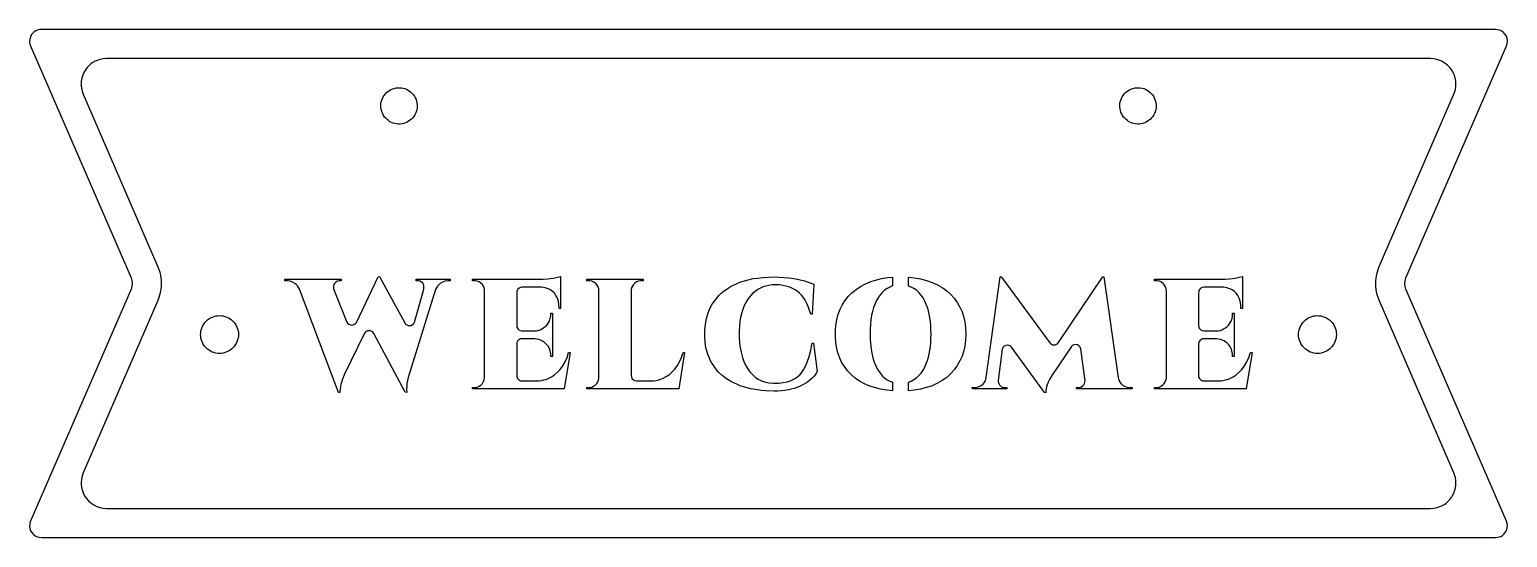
# Model space of a CAD drawing. Header units: millimetres. Extents: x 0 to 203, y 0 to 70.
import ezdxf

# ---------------------------------------------------------------- set-up
doc = ezdxf.new("R2010")
doc.units = ezdxf.units.MM
doc.layers.add('CUT', color=1, linetype='Continuous')
doc.layers.add('SCORE_OPTIONAL', color=5, linetype='Continuous')

msp = doc.modelspace()

# ---------------------------------------------------------------- linework, layer by layer
at = {"layer": 'CUT'}
for points in [[(1.6, 69.85), (1.43, 69.84), (1.22, 69.8), (1.06, 69.75), (0.87, 69.67), (0.57, 69.47), (0.42, 69.32), (0.28, 69.16), (0.19, 69.01), (0.11, 68.82), (0.02, 68.48), (0, 68.27), (0.01, 68.1), (0.04, 67.89), (0.1, 67.69), (13.95, 35.71), (14.07, 35.33), (14.11, 34.92), (14.07, 34.52), (13.95, 34.14), (0.1, 2.16), (0.02, 1.86), (0, 1.54), (0.04, 1.23), (0.15, 0.93), (0.31, 0.66), (0.52, 0.42), (0.77, 0.23), (1.06, 0.1), (1.33, 0.03), (1.63, 0), (201.57, 0), (201.83, 0.02), (202.08, 0.08), (202.28, 0.15), (202.52, 0.29), (202.71, 0.45), (202.89, 0.66), (203.02, 0.87), (203.11, 1.07), (203.18, 1.37), (203.2, 1.65), (203.16, 1.96), (203.06, 2.25), (189.25, 34.14), (189.13, 34.52), (189.09, 34.92), (189.13, 35.33), (189.25, 35.71), (203.1, 67.69), (203.18, 67.99), (203.2, 68.31), (203.16, 68.62), (203.05, 68.92), (202.89, 69.19), (202.68, 69.43), (202.43, 69.62), (202.14, 69.75), (201.87, 69.82), (201.57, 69.85)], [(53.29, 59.52), (53.3, 59.27), (53.28, 59.03), (53.24, 58.79), (53.17, 58.55), (53.08, 58.32), (52.97, 58.1), (52.83, 57.9), (52.68, 57.71), (52.51, 57.53), (52.33, 57.37), (52.12, 57.23), (51.91, 57.11), (51.69, 57.01), (51.45, 56.94), (51.21, 56.88), (50.97, 56.86), (50.72, 56.85), (50.48, 56.87), (50.24, 56.91), (50, 56.98), (49.77, 57.07), (49.55, 57.18), (49.35, 57.32), (49.16, 57.47), (48.98, 57.64), (48.82, 57.82), (48.68, 58.03), (48.56, 58.24), (48.46, 58.46), (48.39, 58.7), (48.33, 58.94), (48.31, 59.18), (48.3, 59.43), (48.32, 59.67), (48.36, 59.91), (48.43, 60.15), (48.52, 60.38), (48.63, 60.6), (48.77, 60.8), (48.92, 60.99), (49.09, 61.17), (49.27, 61.33), (49.48, 61.47), (49.69, 61.59), (49.91, 61.69), (50.15, 61.76), (50.39, 61.82), (50.63, 61.84), (50.88, 61.85), (51.12, 61.83), (51.36, 61.79), (51.6, 61.72), (51.83, 61.63), (52.05, 61.52), (52.25, 61.38), (52.44, 61.23), (52.62, 61.06), (52.78, 60.88), (52.92, 60.67), (53.04, 60.46), (53.14, 60.24), (53.21, 60), (53.27, 59.76)], [(154.89, 59.52), (154.9, 59.27), (154.88, 59.03), (154.84, 58.79), (154.77, 58.55), (154.68, 58.32), (154.57, 58.1), (154.43, 57.9), (154.28, 57.71), (154.11, 57.53), (153.93, 57.37), (153.72, 57.23), (153.51, 57.11), (153.29, 57.01), (153.05, 56.94), (152.81, 56.88), (152.57, 56.86), (152.32, 56.85), (152.08, 56.87), (151.84, 56.91), (151.6, 56.98), (151.37, 57.07), (151.15, 57.18), (150.95, 57.32), (150.76, 57.47), (150.58, 57.64), (150.42, 57.82), (150.28, 58.03), (150.16, 58.24), (150.06, 58.46), (149.99, 58.7), (149.93, 58.94), (149.91, 59.18), (149.9, 59.43), (149.92, 59.67), (149.96, 59.91), (150.03, 60.15), (150.12, 60.38), (150.23, 60.6), (150.37, 60.8), (150.52, 60.99), (150.69, 61.17), (150.87, 61.33), (151.08, 61.47), (151.29, 61.59), (151.51, 61.69), (151.75, 61.76), (151.99, 61.82), (152.23, 61.84), (152.48, 61.85), (152.72, 61.83), (152.96, 61.79), (153.2, 61.72), (153.43, 61.63), (153.65, 61.52), (153.85, 61.38), (154.04, 61.23), (154.22, 61.06), (154.38, 60.88), (154.52, 60.67), (154.64, 60.46), (154.74, 60.24), (154.81, 60), (154.87, 59.76)], [(35.12, 35.52), (42.86, 35.52), (42.86, 35.31), (42.55, 35.3), (42.34, 35.24), (42.12, 35.12), (41.93, 34.94), (41.83, 34.78), (41.78, 34.6), (41.77, 34.41), (41.8, 34.2), (41.88, 33.95), (43.62, 29.62), (43.73, 29.46), (43.89, 29.33), (44.11, 29.24), (44.3, 29.21), (44.5, 29.25), (44.68, 29.33), (44.8, 29.42), (44.93, 29.58), (47.95, 35.86), (48.14, 35.87), (48.22, 35.69), (51.59, 29.5), (51.71, 29.35), (51.86, 29.23), (52.05, 29.16), (52.24, 29.14), (52.45, 29.17), (52.67, 29.27), (52.84, 29.44), (52.94, 29.62), (54.16, 33.96), (54.21, 34.2), (54.23, 34.44), (54.21, 34.64), (54.16, 34.79), (54.05, 34.96), (53.88, 35.13), (53.66, 35.25), (53.46, 35.3), (53.15, 35.31), (53.15, 35.52), (57.85, 35.52), (57.85, 35.31), (57.49, 35.3), (57.16, 35.23), (56.77, 35.09), (56.45, 34.91), (56.25, 34.75), (56.08, 34.57), (55.94, 34.35), (55.82, 34.11), (52.05, 22.02), (51.89, 21.17), (51.85, 20.81), (51.83, 20.38), (51.85, 19.95), (51.63, 19.96), (47.33, 28.06), (47.22, 28.21), (47.06, 28.33), (46.88, 28.4), (46.69, 28.43), (46.46, 28.4), (46.29, 28.31), (46.13, 28.18), (46.01, 28), (43.26, 22.36), (42.99, 21.65), (42.81, 21.02), (42.71, 20.5), (42.67, 19.95), (42.47, 19.95), (37.12, 34.14), (36.99, 34.38), (36.84, 34.59), (36.67, 34.77), (36.49, 34.92), (36.16, 35.1), (35.8, 35.23), (35.48, 35.3), (35.12, 35.31)], [(60.9, 20.64), (61.29, 20.64), (61.55, 20.69), (61.81, 20.79), (62.04, 20.95), (62.26, 21.18), (62.42, 21.43), (62.52, 21.72), (62.56, 22.03), (62.56, 33.92), (62.55, 34.08), (62.5, 34.33), (62.4, 34.56), (62.26, 34.78), (62.06, 34.98), (61.82, 35.15), (61.55, 35.26), (61.29, 35.3), (60.9, 35.31), (60.9, 35.52), (70.63, 35.53), (71.25, 35.57), (72.01, 35.67), (72.64, 35.79), (73.02, 35.91), (73.02, 31.47), (72.8, 31.47), (72.8, 31.65), (72.79, 31.99), (72.71, 32.48), (72.57, 32.93), (72.38, 33.29), (72.17, 33.58), (71.92, 33.83), (71.62, 34.04), (71.29, 34.21), (70.88, 34.34), (70.41, 34.42), (67.7, 34.42), (67.51, 34.39), (67.3, 34.28), (67.15, 34.14), (67.05, 33.98), (67, 33.84), (66.98, 33.66), (66.98, 29.13), (67.01, 28.94), (67.07, 28.8), (67.18, 28.65), (67.33, 28.52), (67.51, 28.44), (67.7, 28.41), (69.41, 28.41), (69.68, 28.43), (69.94, 28.48), (70.19, 28.56), (70.43, 28.67), (70.67, 28.81), (70.91, 29), (71.12, 29.2), (71.3, 29.45), (71.47, 29.75), (71.59, 30.09), (71.65, 30.44), (71.66, 30.86), (71.89, 30.86), (71.88, 24.88), (71.88, 24.87), (71.66, 24.87), (71.65, 25.27), (71.58, 25.65), (71.47, 25.97), (71.3, 26.29), (71.13, 26.51), (70.91, 26.73), (70.69, 26.91), (70.45, 27.06), (70.24, 27.15), (70, 27.23), (69.75, 27.29), (69.46, 27.32), (67.7, 27.33), (67.52, 27.3), (67.37, 27.24), (67.22, 27.13), (67.1, 26.98), (67.02, 26.8), (66.99, 26.64), (66.98, 22.27), (66.99, 22.15), (67.03, 22.01), (67.09, 21.88), (67.18, 21.77), (67.26, 21.69), (67.38, 21.61), (67.52, 21.56), (67.66, 21.53), (69.64, 21.52), (70.06, 21.55), (70.37, 21.59), (70.7, 21.66), (70.98, 21.74), (71.3, 21.86), (71.75, 22.09), (72.18, 22.37), (72.57, 22.71), (72.94, 23.09), (73.31, 23.59), (73.64, 24.14), (73.91, 24.75), (74.12, 25.43), (74.34, 25.43), (73.52, 20.43), (60.91, 20.43)], [(76.63, 35.52), (84.37, 35.52), (84.37, 35.31), (83.98, 35.3), (83.72, 35.26), (83.45, 35.15), (83.21, 34.98), (83.02, 34.78), (82.88, 34.56), (82.78, 34.33), (82.72, 34.08), (82.71, 33.92), (82.71, 22.28), (82.75, 22.05), (82.86, 21.83), (83.02, 21.67), (83.2, 21.57), (83.43, 21.53), (85.43, 21.53), (85.81, 21.55), (86.15, 21.6), (86.5, 21.67), (86.78, 21.76), (87.11, 21.9), (87.55, 22.13), (87.97, 22.42), (88.36, 22.76), (88.71, 23.14), (89.08, 23.64), (89.37, 24.15), (89.64, 24.76), (89.85, 25.43), (90.07, 25.43), (89.25, 20.43), (76.63, 20.43), (76.63, 20.64), (77.02, 20.64), (77.29, 20.69), (77.55, 20.8), (77.8, 20.97), (77.99, 21.17), (78.13, 21.38), (78.23, 21.61), (78.28, 21.87), (78.29, 22.03), (78.29, 33.92), (78.26, 34.2), (78.18, 34.46), (78.04, 34.7), (77.85, 34.93), (77.6, 35.12), (77.32, 35.25), (77.05, 35.3), (76.63, 35.31)], [(107.41, 30.71), (107.21, 31.33), (107.04, 31.76), (106.86, 32.17), (106.62, 32.63), (106.39, 32.98), (106.12, 33.33), (105.86, 33.6), (105.6, 33.82), (105.25, 34.06), (104.8, 34.29), (104.4, 34.46), (103.99, 34.58), (103.55, 34.67), (103.09, 34.73), (102.53, 34.74), (102.07, 34.72), (101.65, 34.66), (101.25, 34.57), (100.86, 34.45), (100.49, 34.29), (100.15, 34.1), (99.76, 33.84), (99.45, 33.58), (99.16, 33.28), (98.85, 32.9), (98.62, 32.56), (98.41, 32.17), (98.21, 31.76), (98.02, 31.23), (97.88, 30.77), (97.77, 30.27), (97.68, 29.76), (97.61, 29.08), (97.57, 28.35), (97.58, 27.47), (97.63, 26.76), (97.71, 26.09), (97.83, 25.46), (98.01, 24.77), (98.21, 24.22), (98.44, 23.7), (98.75, 23.17), (99.05, 22.76), (99.38, 22.39), (99.8, 22.02), (100.19, 21.76), (100.62, 21.55), (101.06, 21.38), (101.63, 21.26), (102.23, 21.2), (102.96, 21.22), (103.61, 21.3), (104.2, 21.42), (104.72, 21.58), (105.18, 21.8), (105.59, 22.08), (105.9, 22.35), (106.18, 22.68), (106.43, 23.05), (106.65, 23.46), (106.93, 24.12), (107.18, 24.88), (107.41, 25.75), (107.62, 26.72), (107.79, 26.72), (108.31, 22.8), (108.11, 22.5), (107.88, 22.2), (107.57, 21.88), (107.27, 21.61), (106.94, 21.36), (106.64, 21.16), (106.31, 20.97), (105.95, 20.8), (105.56, 20.64), (105.15, 20.5), (104.71, 20.38), (104.33, 20.3), (103.83, 20.22), (103.39, 20.17), (102.84, 20.13), (102.36, 20.12), (101.24, 20.16), (100.66, 20.21), (100.1, 20.28), (99.19, 20.44), (98.68, 20.56), (98.18, 20.71), (97.7, 20.87), (97.24, 21.06), (96.51, 21.41), (95.84, 21.82), (95.24, 22.28), (94.7, 22.79), (94.5, 23.02), (94.22, 23.36), (93.97, 23.72), (93.81, 23.98), (93.6, 24.37), (93.47, 24.65), (93.3, 25.07), (93.2, 25.36), (93, 26.13), (92.89, 26.79), (92.83, 27.64), (92.84, 28.51), (92.92, 29.34), (93.07, 30.13), (93.29, 30.87), (93.58, 31.56), (93.87, 32.09), (94.29, 32.7), (94.77, 33.26), (95.31, 33.76), (95.92, 34.21), (96.46, 34.54), (97.18, 34.9), (97.65, 35.09), (98.29, 35.3), (98.8, 35.44), (99.51, 35.59), (100.07, 35.68), (100.84, 35.77), (101.64, 35.81), (102.28, 35.82), (103.03, 35.81), (103.75, 35.77), (104.44, 35.7), (105.09, 35.6), (105.79, 35.46), (106.53, 35.27), (107.18, 35.07), (107.69, 34.88), (107.81, 34.82), (107.6, 30.72)], [(118.03, 35.73), (118.65, 35.78), (118.65, 34.59), (118.28, 34.44), (117.9, 34.24), (117.56, 34), (117.24, 33.7), (116.98, 33.41), (116.71, 33.03), (116.46, 32.6), (116.25, 32.14), (116.05, 31.62), (115.89, 31.07), (115.78, 30.58), (115.68, 29.95), (115.61, 29.29), (115.57, 28.71), (115.56, 27.98), (115.57, 27.24), (115.65, 26.26), (115.79, 25.36), (115.99, 24.54), (116.13, 24.11), (116.29, 23.71), (116.51, 23.26), (116.72, 22.9), (116.99, 22.53), (117.29, 22.2), (117.61, 21.91), (117.92, 21.69), (118.28, 21.5), (118.65, 21.36), (118.65, 20.16), (117.85, 20.24), (116.98, 20.39), (116.16, 20.6), (115.39, 20.87), (114.81, 21.13), (114.13, 21.5), (113.52, 21.92), (112.96, 22.4), (112.47, 22.92), (112.03, 23.5), (111.65, 24.12), (111.4, 24.67), (111.15, 25.37), (110.99, 25.99), (110.86, 26.78), (110.8, 27.62), (110.8, 28.49), (110.86, 29.16), (110.99, 29.95), (111.19, 30.7), (111.45, 31.4), (111.72, 31.94), (112.11, 32.56), (112.57, 33.13), (113.07, 33.65), (113.64, 34.11), (114.27, 34.52), (114.95, 34.88), (115.69, 35.19), (116.33, 35.39), (117.15, 35.59)], [(120.86, 35.78), (121.64, 35.7), (122.51, 35.55), (123.32, 35.35), (124.1, 35.07), (124.82, 34.75), (125.49, 34.36), (126.1, 33.93), (126.64, 33.45), (127.13, 32.91), (127.56, 32.32), (127.92, 31.69), (128.21, 31.01), (128.41, 30.42), (128.58, 29.65), (128.68, 28.84), (128.71, 27.97), (128.68, 27.12), (128.58, 26.31), (128.41, 25.55), (128.21, 24.95), (127.92, 24.27), (127.56, 23.63), (127.13, 23.04), (126.64, 22.5), (126.1, 22.02), (125.49, 21.58), (124.82, 21.2), (124.1, 20.87), (123.33, 20.6), (122.5, 20.39), (121.64, 20.24), (120.85, 20.16), (120.85, 21.36), (121.23, 21.51), (121.6, 21.7), (121.95, 21.96), (122.28, 22.26), (122.58, 22.61), (122.85, 23), (123.09, 23.43), (123.3, 23.91), (123.45, 24.33), (123.58, 24.78), (123.69, 25.25), (123.79, 25.74), (123.86, 26.26), (123.91, 26.81), (123.94, 27.38), (123.95, 27.97), (123.94, 28.57), (123.91, 29.14), (123.86, 29.69), (123.79, 30.21), (123.69, 30.7), (123.58, 31.17), (123.45, 31.61), (123.3, 32.03), (123.09, 32.51), (122.85, 32.95), (122.58, 33.34), (122.28, 33.69), (121.95, 33.99), (121.6, 34.24), (121.23, 34.44), (120.85, 34.58)], [(129.62, 20.64), (130.05, 20.64), (130.3, 20.67), (130.58, 20.75), (130.83, 20.88), (131.07, 21.05), (131.26, 21.26), (131.4, 21.5), (131.5, 21.78), (131.54, 22), (133.44, 35.82), (133.62, 35.82), (133.64, 35.81), (140.26, 26.76), (140.4, 26.63), (140.52, 26.56), (140.67, 26.5), (140.86, 26.48), (141.02, 26.5), (141.19, 26.56), (141.33, 26.65), (141.46, 26.79), (147.51, 35.81), (147.52, 35.82), (147.71, 35.82), (149.67, 22.02), (149.71, 21.83), (149.8, 21.56), (149.93, 21.33), (150.08, 21.13), (150.28, 20.95), (150.55, 20.79), (150.85, 20.69), (151.13, 20.64), (151.59, 20.64), (151.59, 20.43), (143.94, 20.43), (143.94, 20.62), (144.3, 20.62), (144.46, 20.64), (144.65, 20.72), (144.8, 20.83), (144.95, 21), (145.05, 21.18), (145.11, 21.36), (145.12, 21.55), (144.55, 25.96), (144.45, 26.18), (144.29, 26.36), (144.08, 26.48), (143.84, 26.53), (143.66, 26.51), (143.51, 26.46), (143.35, 26.37), (143.24, 26.26), (140.63, 22.39), (140.23, 21.72), (140.07, 21.37), (139.91, 20.97), (139.82, 20.7), (139.77, 20.44), (139.74, 20.19), (139.73, 19.91), (139.53, 19.92), (135.03, 26.15), (134.9, 26.28), (134.78, 26.36), (134.63, 26.41), (134.49, 26.44), (134.25, 26.41), (134.12, 26.37), (134, 26.29), (133.83, 26.12), (133.76, 25.99), (133.72, 25.89), (133.18, 21.6), (133.19, 21.4), (133.25, 21.19), (133.35, 21.01), (133.49, 20.85), (133.65, 20.72), (133.83, 20.64), (133.98, 20.62), (134.36, 20.62), (134.36, 20.43), (129.63, 20.43)], [(154.65, 35.52), (164.38, 35.53), (164.99, 35.57), (165.75, 35.67), (166.38, 35.79), (166.77, 35.91), (166.77, 31.47), (166.54, 31.47), (166.55, 31.65), (166.54, 31.99), (166.46, 32.48), (166.32, 32.93), (166.13, 33.29), (165.91, 33.58), (165.67, 33.83), (165.37, 34.04), (165.04, 34.21), (164.62, 34.34), (164.15, 34.42), (161.45, 34.42), (161.25, 34.39), (161.04, 34.28), (160.89, 34.14), (160.79, 33.98), (160.75, 33.84), (160.73, 33.66), (160.73, 29.13), (160.76, 28.94), (160.82, 28.8), (160.93, 28.64), (161.08, 28.52), (161.25, 28.44), (161.45, 28.41), (163.16, 28.41), (163.42, 28.43), (163.69, 28.48), (163.94, 28.56), (164.18, 28.67), (164.42, 28.81), (164.66, 29), (164.86, 29.2), (165.05, 29.45), (165.21, 29.75), (165.33, 30.09), (165.39, 30.44), (165.41, 30.86), (165.63, 30.86), (165.62, 24.88), (165.62, 24.87), (165.41, 24.87), (165.39, 25.27), (165.32, 25.65), (165.21, 25.97), (165.04, 26.29), (164.87, 26.51), (164.66, 26.73), (164.44, 26.91), (164.19, 27.06), (163.99, 27.15), (163.74, 27.23), (163.49, 27.29), (163.21, 27.32), (161.45, 27.33), (161.26, 27.3), (161.12, 27.24), (160.97, 27.13), (160.84, 26.98), (160.77, 26.84), (160.73, 26.64), (160.73, 22.27), (160.74, 22.15), (160.78, 22.01), (160.84, 21.87), (160.93, 21.77), (161.01, 21.69), (161.13, 21.61), (161.26, 21.56), (161.41, 21.53), (163.38, 21.52), (163.81, 21.55), (164.11, 21.59), (164.45, 21.66), (164.73, 21.74), (165.05, 21.86), (165.5, 22.09), (165.92, 22.37), (166.32, 22.71), (166.68, 23.09), (167.06, 23.59), (167.38, 24.14), (167.65, 24.75), (167.87, 25.43), (168.08, 25.43), (167.26, 20.43), (154.65, 20.43), (154.65, 20.64), (155.04, 20.64), (155.3, 20.69), (155.57, 20.8), (155.81, 20.97), (156, 21.17), (156.14, 21.38), (156.24, 21.61), (156.3, 21.87), (156.31, 22.03), (156.31, 33.92), (156.27, 34.2), (156.19, 34.46), (156.06, 34.7), (155.87, 34.93), (155.62, 35.12), (155.34, 35.25), (155.06, 35.3), (154.65, 35.31)], [(28.71, 28.17), (28.72, 27.91), (28.71, 27.66), (28.67, 27.41), (28.61, 27.16), (28.52, 26.92), (28.41, 26.69), (28.28, 26.47), (28.13, 26.26), (27.96, 26.07), (27.77, 25.9), (27.57, 25.75), (27.35, 25.62), (27.12, 25.51), (26.88, 25.42), (26.63, 25.36), (26.38, 25.32), (26.12, 25.31), (25.87, 25.32), (25.62, 25.36), (25.37, 25.42), (25.13, 25.5), (24.9, 25.61), (24.68, 25.74), (24.47, 25.9), (24.28, 26.07), (24.11, 26.26), (23.96, 26.46), (23.83, 26.68), (23.72, 26.91), (23.63, 27.15), (23.57, 27.4), (23.53, 27.65), (23.52, 27.9), (23.53, 28.16), (23.57, 28.41), (23.63, 28.66), (23.72, 28.9), (23.82, 29.13), (23.95, 29.35), (24.11, 29.55), (24.28, 29.74), (24.47, 29.91), (24.67, 30.07), (24.89, 30.2), (25.12, 30.31), (25.36, 30.39), (25.61, 30.46), (25.86, 30.5), (26.11, 30.51), (26.37, 30.5), (26.62, 30.46), (26.87, 30.4), (27.11, 30.31), (27.34, 30.2), (27.56, 30.07), (27.76, 29.92), (27.95, 29.75), (28.13, 29.56), (28.28, 29.36), (28.41, 29.14), (28.52, 28.91), (28.61, 28.67), (28.67, 28.42)], [(179.67, 28.17), (179.68, 27.91), (179.67, 27.66), (179.63, 27.41), (179.57, 27.16), (179.48, 26.92), (179.38, 26.69), (179.25, 26.47), (179.09, 26.26), (178.92, 26.07), (178.73, 25.9), (178.53, 25.75), (178.31, 25.62), (178.08, 25.51), (177.84, 25.42), (177.59, 25.36), (177.34, 25.32), (177.09, 25.31), (176.83, 25.32), (176.58, 25.36), (176.33, 25.42), (176.09, 25.5), (175.86, 25.61), (175.64, 25.74), (175.44, 25.9), (175.25, 26.07), (175.07, 26.26), (174.92, 26.46), (174.79, 26.68), (174.68, 26.91), (174.59, 27.15), (174.53, 27.4), (174.49, 27.65), (174.48, 27.9), (174.49, 28.16), (174.53, 28.41), (174.59, 28.66), (174.68, 28.9), (174.79, 29.13), (174.92, 29.35), (175.07, 29.55), (175.24, 29.74), (175.43, 29.91), (175.63, 30.07), (175.85, 30.2), (176.08, 30.31), (176.32, 30.39), (176.57, 30.46), (176.82, 30.5), (177.08, 30.51), (177.33, 30.5), (177.58, 30.46), (177.83, 30.4), (178.07, 30.31), (178.3, 30.2), (178.52, 30.07), (178.73, 29.92), (178.92, 29.75), (179.09, 29.56), (179.24, 29.36), (179.37, 29.14), (179.48, 28.91), (179.57, 28.67), (179.63, 28.42)]]:
    msp.add_lwpolyline(points, close=True, dxfattribs=at)
at = {"layer": 'SCORE_OPTIONAL'}
msp.add_lwpolyline([(7.37, 8.89), (7.22, 8.46), (7.12, 8.01), (7.09, 7.55), (7.09, 7.31), (7.14, 6.86), (7.26, 6.41), (7.43, 5.98), (7.66, 5.58), (7.79, 5.39), (8.09, 5.04), (8.44, 4.74), (8.82, 4.48), (9.24, 4.27), (9.67, 4.12), (10.12, 4.03), (10.58, 4), (192.62, 4), (193.08, 4.03), (193.53, 4.12), (193.75, 4.19), (194.17, 4.37), (194.57, 4.6), (194.76, 4.73), (194.94, 4.88), (195.26, 5.21), (195.54, 5.58), (195.66, 5.78), (195.86, 6.19), (195.94, 6.41), (196.01, 6.63), (196.09, 7.08), (196.11, 7.31), (196.1, 7.78), (196.04, 8.23), (195.98, 8.46), (195.83, 8.89), (185.55, 32.64), (185.41, 32.98), (185.3, 33.37), (185.15, 34.05), (185.1, 34.58), (185.1, 35.27), (185.14, 35.68), (185.23, 36.2), (185.41, 36.87), (185.57, 37.27), (195.91, 61.17), (196.04, 61.62), (196.1, 62.07), (196.11, 62.3), (196.09, 62.77), (196.01, 63.22), (195.86, 63.66), (195.77, 63.87), (195.54, 64.27), (195.26, 64.64), (194.94, 64.97), (194.76, 65.11), (194.38, 65.37), (194.17, 65.48), (193.75, 65.66), (193.3, 65.78), (193.08, 65.82), (192.62, 65.85), (10.58, 65.85), (10.12, 65.82), (9.67, 65.73), (9.45, 65.66), (9.03, 65.48), (8.63, 65.25), (8.44, 65.12), (8.26, 64.97), (7.94, 64.64), (7.79, 64.46), (7.54, 64.07), (7.43, 63.87), (7.26, 63.44), (7.19, 63.22), (7.11, 62.77), (7.09, 62.31), (7.1, 62.07), (7.12, 61.85), (7.22, 61.39), (7.37, 60.96), (17.65, 37.21), (17.79, 36.87), (17.9, 36.48), (18.05, 35.8), (18.1, 35.27), (18.1, 34.58), (18.06, 34.17), (17.97, 33.65), (17.79, 32.98), (17.63, 32.58)], close=True, dxfattribs=at)

doc.saveas('drawing.dxf')
